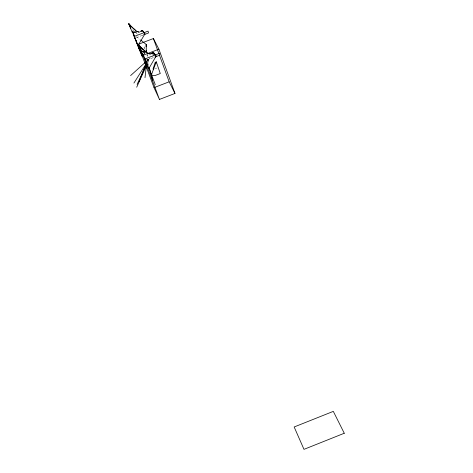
<?xml version="1.0" encoding="UTF-8"?>
<svg xmlns="http://www.w3.org/2000/svg" width="473" height="473" viewBox="0 0 473 473"><rect width="100%" height="100%" fill="white"/><g stroke="black" fill="none" stroke-linecap="round" stroke-linejoin="round"><path stroke-width="0.35" stroke-dasharray="2.37 1.77" d="M144.318 49.091L144.324 48.642M144.33 48.11L145.306 46.147M144.336 47.808L143.709 48.01M144.324 48.713L144.33 48.276M144.271 52.604L144.259 53.236M144.247 53.65L144.235 53.816M146.914 60.905L147.085 59.379M147.434 56.328L147.606 54.809M147.204 60.781L147.866 59.06M147.836 62.548L150.036 57.676M147.765 61.407L148.658 59.48M147.115 62.253L149.545 58.421M143.987 53.875L144.856 52.728M147.02 60.816L150.042 58.096M142.745 35.463L143.059 35.244M146.837 60.166L152.324 58.055M136.271 37.663L143.065 35.061M154.949 68.555L157.142 67.964M143.591 51.764L142.468 51.049M142.308 51.185L143.556 51.841L142.338 50.989M143.538 51.77L142.261 51.125M142.231 51.078L143.479 51.811M142.533 51.167L144.259 52.225M142.509 51.185L144.218 52.255M143.91 52.036L144.3 52.302M136.49 36.628L139.754 39.259M143.845 52.462L143.762 52.385A15.828 0.579 41.3 0 1 142.805 51.569L142.497 51.309M132.458 29.888L132.606 30.006A14.97 0.68 41.4 0 0 133.504 30.775L133.93 31.129A10.3 0.585 38.5 0 1 134.149 31.319M143.857 52.468L144.212 52.769A10.885 0.733 38.5 0 1 144.898 53.366M142.544 50.8L143.201 52.544M146.654 58.291L148.008 63.234M148.173 63.855L148.682 65.706M142.314 35.475A3.601 0.792 61.9 0 1 142.438 35.682M137.519 34.251A18.264 3.867 61.1 0 1 136.999 33.843L136.756 33.63A14.432 0.467 44.5 0 1 136.141 33.075M148.061 56.181A19.292 4.074 60.8 0 1 147.505 55.719L147.257 55.501A15.254 0.372 44.4 0 1 146.677 54.969"/><path stroke-width="0.71" d="M144.543 50.735L146.198 52.095L146.269 46.715M146.281 45.414L146.275 44.882M146.281 45.497L146.275 46.159M146.24 50.487L146.234 50.859M146.275 46.319L146.269 46.75M145.004 77.684L146.742 62.43M147.665 54.3L147.546 53.147A9.898 3.595 54.9 0 1 146.139 52.148M139.204 81.338L146.535 62.495M136.691 87.221L147.345 63.63M151.756 53.869L152.135 52.881A19.99 4.712 74.4 0 1 152.584 52.598A10.258 2.412 66.8 0 1 153.211 52.651A4.647 0.97 60.8 0 1 154.103 53.414A4.689 0.981 60.8 0 0 153.211 52.651A10.24 2.406 66.8 0 0 152.608 52.586M137.135 84.348L146.872 63.323M145.79 45.337L146.275 44.527L140.57 39.921M133.918 83.053L146.813 62.732M152.294 54.099L153.211 52.651M140.883 31.413L141.356 30.828M140.907 31.378L141.22 30.97A18.914 4.363 74.7 0 1 141.658 30.621A9.691 2.259 67.2 0 1 142.231 30.633A4.434 0.928 61.1 0 1 142.503 30.786M140.948 31.313L141.208 30.958M143.638 54.33L142.142 56.133M151.732 53.319L152.07 52.911M151.567 53.479L151.336 53.668A21.533 5.002 75.7 0 0 151.579 53.496L151.596 53.449A21.539 5.002 75.7 0 1 151.378 53.674L151.307 53.686M130.589 75.585L146.518 61.265M153.583 54.915C154.511 52.905 154.423 53.963 155.381 55.11M143.615 55.105L142.272 56.222M143.975 34.6L144.939 33.926L137.968 45.574A13.616 0.349 69 0 0 137.377 44.013L137.288 43.782A21.912 0.562 69 0 0 136.36 41.37M155.114 56.896L156.114 56.21A5.493 1.218 61.5 0 0 155.67 55.465M141.64 30.591L141.563 30.633A18.808 4.352 74.2 0 0 141.315 30.857M152.554 52.562L152.43 52.621A19.884 4.695 74 0 0 152.194 52.805M159.448 99.425L174.992 93.435L158.91 49.186L153.388 38.532L137.921 44.456L154.032 87.635L159.448 99.425L143 55.288L137.921 44.456M143 55.288L158.91 49.186M155.067 57.002L159.874 55.158L159.49 53.348L144.986 58.912L145.465 60.692M154.032 87.635L169.157 81.811L174.992 93.435M143.745 34.801L148.504 32.98L148.073 31.129L134.397 36.368L134.911 38.183M134.048 34.653L133.232 33.991L139.304 49.683C140.345 50.345 139.293 49.18 139.606 49.594M153.849 68.857L153.021 69.076L155.339 62.016L155.859 63.488M133.12 32.371L136.395 32.117M136.348 31.975L132.428 31.928A13.185 0.343 69 0 1 132.541 32.069L132.99 33.027M139.281 32.028L139.192 32.022A11.754 3.14 39.3 0 1 138.666 31.963L138.151 31.845M148.753 53.638L149.285 53.768A12.428 3.21 38.9 0 0 149.858 53.863L150.302 53.881A14.728 2.288 23.9 0 0 150.668 53.869M137.229 31.525L137.17 31.49A8.762 3.778 61.4 0 0 138.205 31.916A11.872 3.169 39.4 0 0 138.624 32.004A11.813 3.157 39.4 0 0 139.216 32.075M146.139 52.751A12.996 1.993 76.2 0 0 146.163 52.604A12.895 1.975 76.2 0 0 146.198 52.142L146.228 52.154A9.844 3.583 54.8 0 0 147.375 52.982L147.724 53.189M147.647 53.207L147.682 53.224A9.259 3.991 60.8 0 0 148.794 53.703A12.546 3.24 39 0 0 149.249 53.816A12.487 3.228 39 0 0 149.882 53.916A14.775 2.294 23.9 0 0 150.668 53.922M137.04 31.419L137.04 31.419A9.365 3.423 55.4 0 1 135.727 30.497M139.76 49.712L139.582 49.151L141.155 50.203M135.846 30.538L135.639 30.432M135.609 30.343L135.727 30.438A10.087 1.2 44 0 1 134.302 29.302L134.084 29.054A11.275 1.963 45.3 0 1 133.209 28.256L132.481 27.594A17.105 6.315 48.2 0 1 131.736 26.79M135.532 30.343L134.273 29.22M146.015 51.983L146.122 52.136A10.66 1.188 43.8 0 1 144.62 50.865L144.218 50.505A11.872 1.922 45 0 1 143.035 49.434L142.793 49.145L143.467 49.771A11.92 1.993 45 0 0 144.377 50.57M134.302 29.302L134.078 29.107M133.918 28.965L133.764 28.829A11.24 1.892 45.2 0 1 132.807 27.96L132.328 27.499M141.208 50.156C139.789 49.417 137.962 42.215 139.044 45.29M130.761 28.356L128.733 23.65L129.141 24.164M131.707 26.843L131.317 26.5A17.034 6.167 48.2 0 0 132.405 27.582M141.87 48.246L141.09 47.454L141.285 47.714M141.368 47.738L141.888 49.05M131.104 26.281L131.21 26.393M130.855 25.968L130.613 25.773M140.865 47.217L141.06 47.483L140.57 46.904M130.891 26.062L130.152 25.223M141.001 47.424L139.204 45.414M130.785 25.95L130.477 25.572M130.507 25.654L129.466 24.466M140.599 46.993L140.274 46.591M140.481 46.874L140.008 46.301M130.4 25.542L129.188 24.158M139.919 46.259L139.381 45.662M143.083 31.265L144.141 32.738M139.659 45.97L139.157 45.414M129.513 24.572L128.768 23.745L129.046 24.454A17.448 0.449 69 0 0 129.324 25.164L130.105 27.121A11.636 0.296 69 0 0 130.341 27.7A16.33 0.42 69 0 0 130.903 29.066A11.624 0.296 69 0 0 131.092 29.527A12.31 0.313 69 0 0 131.624 30.786L131.707 30.982A11.801 0.302 69 0 0 132.15 31.957M154.133 53.36L154.151 53.461A5.451 1.194 61.5 0 1 156.055 56.21L148.776 68.674A14.391 0.396 68.9 0 0 148.15 67.03L148.061 66.805A23.147 0.633 68.9 0 0 147.079 64.233M139.21 45.473L138.873 45.101M144.04 32.584L143.1 31.36A4.399 0.922 61.1 0 0 142.231 30.627A9.708 2.259 66.7 0 0 141.758 30.544M143.201 31.478L143.1 31.36A5.156 1.129 61.8 0 1 144.886 33.932M154.636 54.058L155.156 54.779M143.822 32.194L144.235 32.785M152.797 57.008L152.809 57.026A3.802 0.834 61.6 0 1 153.021 57.345M155.174 54.714L155.44 55.11M144.425 33.163L144.827 33.837L144.448 33.211M142.113 56.08L141.918 55.666A13.693 0.361 69 0 1 141.77 55.341L141.711 55.205M141.675 55.128L141.457 54.626M143.431 55.235L142.964 54.235A13.936 0.384 68.9 0 0 142.816 54.023L142.799 54.36A19.328 0.526 69 0 1 142.734 54.413A13.096 0.361 69 0 1 142.414 53.833A12.464 0.343 69 0 1 141.918 52.734L141.847 52.58A13.008 0.355 69 0 1 141.244 51.155A12.28 0.337 69 0 1 141.043 50.664A17.253 0.473 69 0 1 140.44 49.192A12.292 0.337 69 0 1 140.185 48.565L139.352 46.478A18.435 0.508 69 0 1 139.056 45.727L138.76 44.97M133.232 33.991L133.392 34.363M139.304 49.683L141.208 54.046M141.185 53.993L141.48 54.673M143.508 55.412L143.52 55.442A14.829 0.408 68.9 0 1 144.147 56.92L144.224 57.097A13.611 0.372 68.9 0 1 144.732 58.333L145.022 59.03M132.996 33.051L133.049 33.169A14.03 0.361 69 0 1 133.623 34.529L133.693 34.689A12.877 0.331 69 0 1 134.166 35.836L134.427 36.486M139.464 49.275L138.908 47.956M138.997 48.169L138.684 47.401M135.402 39.253L134.113 36.078A12.174 0.313 69 0 0 133.824 35.392L133.747 35.197A11.884 0.307 69 0 0 133.421 34.44A11.884 0.307 69 0 1 133.723 35.15M138.891 47.903L138.743 47.537M138.69 47.412L138.477 46.892M134.468 36.581L136.313 41.257M138.453 46.827L135.97 40.666M135.379 39.194L135.982 40.696M139.582 49.151L142.267 56.198A8.886 2.448 -82.3 0 0 142.775 56.133A9.395 2.412 -75.4 0 0 143.39 55.702A10.122 4.162 73.2 0 0 143.863 55.087M148.628 66.989L155.274 84.679M153.388 38.532L158.893 53.644M159.395 55.016L169.157 81.811M144.626 50.865L144.963 52.101M149.19 67.556L152.72 80.475M132.464 32.389L132.416 31.993M146.275 44.527L146.275 44.823M134.285 36.498A17.661 0.455 69 0 1 134.628 37.343M141.894 55.613A14.214 0.372 69 0 1 141.563 54.862M142.272 30.556A4.452 0.94 61.6 0 1 143.053 31.177M143.236 31.425A5.156 1.141 61.9 0 1 143.822 32.164M132.399 32.424A12.399 0.319 69 0 1 132.156 31.969M142.71 48.985A18.08 6.587 47.7 0 1 141.9 48.193M152.69 52.527A10.258 2.406 66.4 0 1 153.163 52.598M153.222 52.556A4.706 0.993 61.3 0 1 154.097 53.266M154.299 53.532A5.451 1.206 61.6 0 1 154.925 54.336M142.609 49.032A18.004 6.433 47.7 0 1 141.451 47.885M145.063 59.143A10.737 0.296 68.9 0 1 147.032 64.115M156.291 61.827L151.325 75.059L154.89 75.603L160.27 73.54L156.291 61.827M344.267 433.256L303.979 449.35L294.165 426.977L333.317 411.374L344.267 433.256M155.629 55.501L156.055 56.216L155.629 55.501M132.422 32.454A18.293 0.467 69 0 0 132.47 32.406"/></g></svg>
